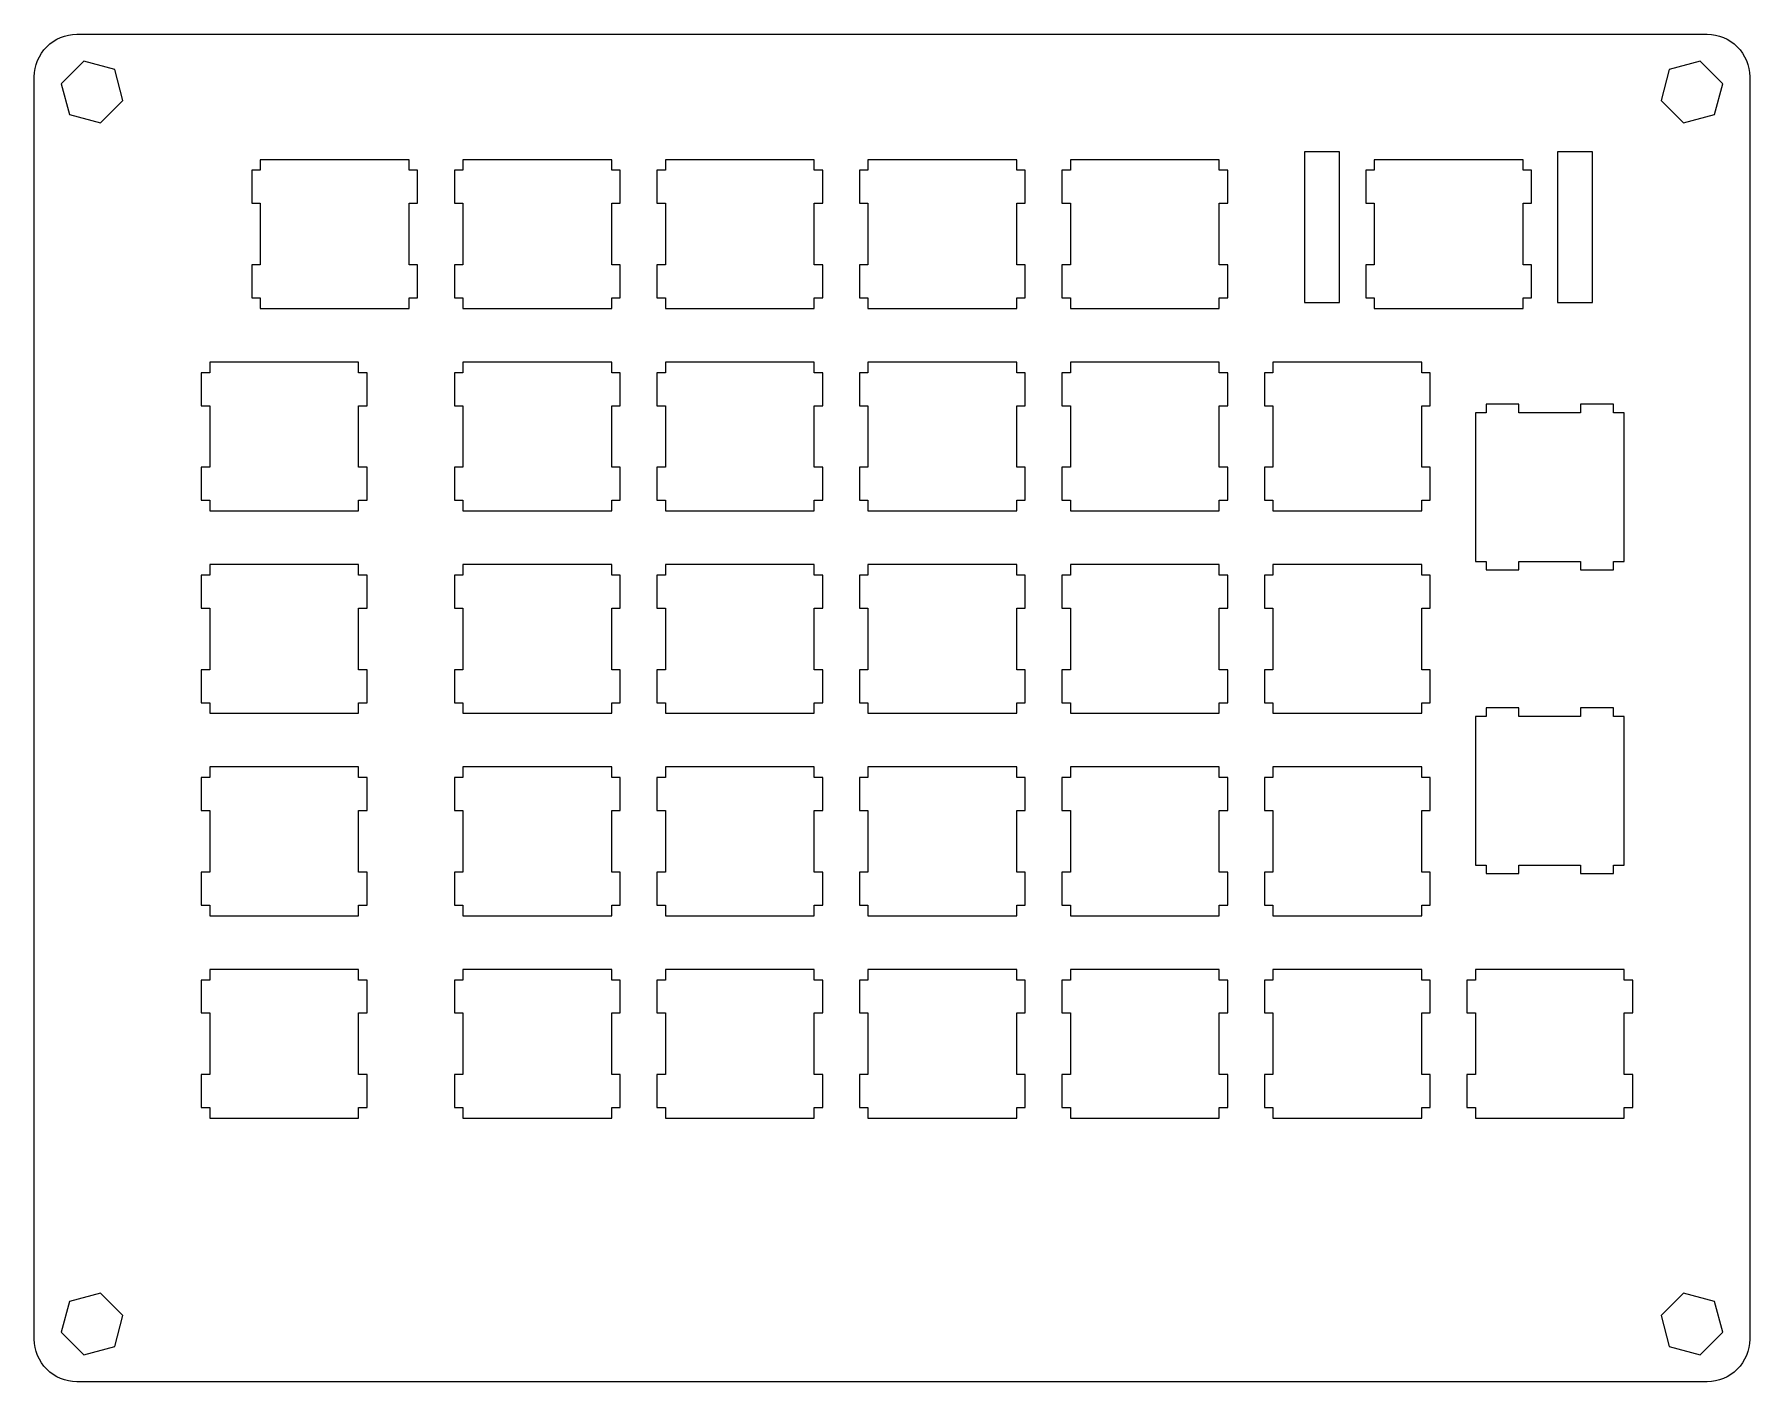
# Model space of a CAD drawing. Header units: millimetres. Extents: x -5 to 156, y -3 to 124.
import ezdxf

# ---------------------------------------------------------------- set-up
doc = ezdxf.new("R2010")
doc.units = ezdxf.units.MM
doc.layers.get('0').update_dxf_attribs({"linetype": 'CONTINUOUS'})

msp = doc.modelspace()

# ---------------------------------------------------------------- linework, layer by layer
msp.add_lwpolyline([(-5.49, 1.03), (-5.49, 119.83), (-5.49, 119.83, -0.414214), (-1.49, 123.83), (-1.49, 123.83), (151.87, 123.83, -0.414214), (155.87, 119.83), (155.87, 1.03, -0.414214), (151.87, -2.97), (-1.49, -2.97, -0.414214)], format="xyb", close=True)
for points in [[(-2.95, 119.17), (-2.18, 116.27), (0.72, 115.49), (2.85, 117.61), (2.07, 120.51), (-0.83, 121.29)], [(148.31, 120.51), (147.53, 117.61), (149.66, 115.49), (152.56, 116.27), (153.33, 119.17), (151.21, 121.29)], [(14.97, 111.03), (14.97, 107.93), (15.77, 107.93), (15.77, 102.13), (14.97, 102.13), (14.97, 99.03), (15.77, 99.03), (15.77, 98.03), (29.77, 98.03), (29.77, 99.03), (30.57, 99.03), (30.57, 102.13), (29.77, 102.13), (29.77, 107.93), (30.57, 107.93), (30.57, 111.03), (29.77, 111.03), (29.77, 112.03), (15.77, 112.03), (15.77, 111.03)], [(34.02, 102.13), (34.02, 99.03), (34.82, 99.03), (34.82, 98.03), (48.82, 98.03), (48.82, 99.03), (49.62, 99.03), (49.62, 102.13), (48.82, 102.13), (48.82, 107.93), (49.62, 107.93), (49.62, 111.03), (48.82, 111.03), (48.82, 112.03), (34.82, 112.03), (34.82, 111.03), (34.02, 111.03), (34.02, 107.93), (34.82, 107.93), (34.82, 102.13)], [(67.87, 112.03), (53.87, 112.03), (53.87, 111.03), (53.07, 111.03), (53.07, 107.93), (53.87, 107.93), (53.87, 102.13), (53.07, 102.13), (53.07, 99.03), (53.87, 99.03), (53.87, 98.03), (67.87, 98.03), (67.87, 99.03), (68.67, 99.03), (68.67, 102.13), (67.87, 102.13), (67.87, 107.93), (68.67, 107.93), (68.67, 111.03), (67.87, 111.03)], [(72.12, 107.93), (72.92, 107.93), (72.92, 102.13), (72.12, 102.13), (72.12, 99.03), (72.92, 99.03), (72.92, 98.03), (86.92, 98.03), (86.92, 99.03), (87.72, 99.03), (87.72, 102.13), (86.92, 102.13), (86.92, 107.93), (87.72, 107.93), (87.72, 111.03), (86.92, 111.03), (86.92, 112.03), (72.92, 112.03), (72.92, 111.03), (72.12, 111.03)], [(91.97, 107.93), (91.97, 102.13), (91.17, 102.13), (91.17, 99.03), (91.97, 99.03), (91.97, 98.03), (105.97, 98.03), (105.97, 99.03), (106.77, 99.03), (106.77, 102.13), (105.97, 102.13), (105.97, 107.93), (106.77, 107.93), (106.77, 111.03), (105.97, 111.03), (105.97, 112.03), (91.97, 112.03), (91.97, 111.03), (91.17, 111.03), (91.17, 107.93)], [(117.3, 112.78), (113.99, 112.78), (113.99, 98.58), (117.3, 98.58)], [(134.55, 98.03), (134.55, 99.03), (135.35, 99.03), (135.35, 102.13), (134.55, 102.13), (134.55, 107.93), (135.35, 107.93), (135.35, 111.03), (134.55, 111.03), (134.55, 112.03), (120.54, 112.03), (120.54, 111.03), (119.75, 111.03), (119.75, 107.93), (120.54, 107.93), (120.54, 102.13), (119.75, 102.13), (119.75, 99.03), (120.54, 99.03), (120.54, 98.03)], [(137.8, 112.78), (137.8, 98.58), (141.1, 98.58), (141.1, 112.78)], [(25.81, 79.98), (25.81, 83.08), (25.01, 83.08), (25.01, 88.88), (25.81, 88.88), (25.81, 91.98), (25.01, 91.98), (25.01, 92.98), (11.01, 92.98), (11.01, 91.98), (10.21, 91.98), (10.21, 88.88), (11.01, 88.88), (11.01, 83.08), (10.21, 83.08), (10.21, 79.98), (11.01, 79.98), (11.01, 78.98), (25.01, 78.98), (25.01, 79.98)], [(34.82, 91.98), (34.02, 91.98), (34.02, 88.88), (34.82, 88.88), (34.82, 83.08), (34.02, 83.08), (34.02, 79.98), (34.82, 79.98), (34.82, 78.98), (48.82, 78.98), (48.82, 79.98), (49.62, 79.98), (49.62, 83.08), (48.82, 83.08), (48.82, 88.88), (49.62, 88.88), (49.62, 91.98), (48.82, 91.98), (48.82, 92.98), (34.82, 92.98)], [(68.67, 79.98), (68.67, 83.08), (67.87, 83.08), (67.87, 88.88), (68.67, 88.88), (68.67, 91.98), (67.87, 91.98), (67.87, 92.98), (53.87, 92.98), (53.87, 91.98), (53.07, 91.98), (53.07, 88.88), (53.87, 88.88), (53.87, 83.08), (53.07, 83.08), (53.07, 79.98), (53.87, 79.98), (53.87, 78.98), (67.87, 78.98), (67.87, 79.98)], [(72.12, 83.08), (72.12, 79.98), (72.92, 79.98), (72.92, 78.98), (86.92, 78.98), (86.92, 79.98), (87.72, 79.98), (87.72, 83.08), (86.92, 83.08), (86.92, 88.88), (87.72, 88.88), (87.72, 91.98), (86.92, 91.98), (86.92, 92.98), (72.92, 92.98), (72.92, 91.98), (72.12, 91.98), (72.12, 88.88), (72.92, 88.88), (72.92, 83.08)], [(105.97, 79.98), (106.77, 79.98), (106.77, 83.08), (105.97, 83.08), (105.97, 88.88), (106.77, 88.88), (106.77, 91.98), (105.97, 91.98), (105.97, 92.98), (91.97, 92.98), (91.97, 91.98), (91.17, 91.98), (91.17, 88.88), (91.97, 88.88), (91.97, 83.08), (91.17, 83.08), (91.17, 79.98), (91.97, 79.98), (91.97, 78.98), (105.97, 78.98)], [(125.02, 78.98), (125.02, 79.98), (125.82, 79.98), (125.82, 83.08), (125.02, 83.08), (125.02, 88.88), (125.82, 88.88), (125.82, 91.98), (125.02, 91.98), (125.02, 92.98), (111.02, 92.98), (111.02, 91.98), (110.22, 91.98), (110.22, 88.88), (111.02, 88.88), (111.02, 83.08), (110.22, 83.08), (110.22, 79.98), (111.02, 79.98), (111.02, 78.98)], [(130.07, 74.22), (131.07, 74.22), (131.07, 73.42), (134.17, 73.42), (134.17, 74.22), (139.97, 74.22), (139.97, 73.42), (143.07, 73.42), (143.07, 74.22), (144.07, 74.22), (144.07, 88.22), (143.07, 88.22), (143.07, 89.02), (139.97, 89.02), (139.97, 88.22), (134.17, 88.22), (134.17, 89.02), (131.07, 89.02), (131.07, 88.22), (130.07, 88.22)], [(11.01, 72.93), (10.21, 72.93), (10.21, 69.83), (11.01, 69.83), (11.01, 64.03), (10.21, 64.03), (10.21, 60.93), (11.01, 60.93), (11.01, 59.93), (25.01, 59.93), (25.01, 60.93), (25.81, 60.93), (25.81, 64.03), (25.01, 64.03), (25.01, 69.83), (25.81, 69.83), (25.81, 72.93), (25.01, 72.93), (25.01, 73.93), (11.01, 73.93)], [(34.82, 72.93), (34.02, 72.93), (34.02, 69.83), (34.82, 69.83), (34.82, 64.03), (34.02, 64.03), (34.02, 60.93), (34.82, 60.93), (34.82, 59.93), (48.82, 59.93), (48.82, 60.93), (49.62, 60.93), (49.62, 64.03), (48.82, 64.03), (48.82, 69.83), (49.62, 69.83), (49.62, 72.93), (48.82, 72.93), (48.82, 73.93), (34.82, 73.93)], [(67.87, 72.93), (67.87, 73.93), (53.87, 73.93), (53.87, 72.93), (53.07, 72.93), (53.07, 69.83), (53.87, 69.83), (53.87, 64.03), (53.07, 64.03), (53.07, 60.93), (53.87, 60.93), (53.87, 59.93), (67.87, 59.93), (67.87, 60.93), (68.67, 60.93), (68.67, 64.03), (67.87, 64.03), (67.87, 69.83), (68.67, 69.83), (68.67, 72.93)], [(87.72, 60.93), (87.72, 64.03), (86.92, 64.03), (86.92, 69.83), (87.72, 69.83), (87.72, 72.93), (86.92, 72.93), (86.92, 73.93), (72.92, 73.93), (72.92, 72.93), (72.12, 72.93), (72.12, 69.83), (72.92, 69.83), (72.92, 64.03), (72.12, 64.03), (72.12, 60.93), (72.92, 60.93), (72.92, 59.93), (86.92, 59.93), (86.92, 60.93)], [(91.97, 59.93), (105.97, 59.93), (105.97, 60.93), (106.77, 60.93), (106.77, 64.03), (105.97, 64.03), (105.97, 69.83), (106.77, 69.83), (106.77, 72.93), (105.97, 72.93), (105.97, 73.93), (91.97, 73.93), (91.97, 72.93), (91.17, 72.93), (91.17, 69.83), (91.97, 69.83), (91.97, 64.03), (91.17, 64.03), (91.17, 60.93), (91.97, 60.93)], [(111.02, 60.93), (111.02, 59.93), (125.02, 59.93), (125.02, 60.93), (125.82, 60.93), (125.82, 64.03), (125.02, 64.03), (125.02, 69.83), (125.82, 69.83), (125.82, 72.93), (125.02, 72.93), (125.02, 73.93), (111.02, 73.93), (111.02, 72.93), (110.22, 72.93), (110.22, 69.83), (111.02, 69.83), (111.02, 64.03), (110.22, 64.03), (110.22, 60.93)], [(139.97, 44.84), (143.07, 44.84), (143.07, 45.64), (144.07, 45.64), (144.07, 59.64), (143.07, 59.64), (143.07, 60.44), (139.97, 60.44), (139.97, 59.64), (134.17, 59.64), (134.17, 60.44), (131.07, 60.44), (131.07, 59.64), (130.07, 59.64), (130.07, 45.64), (131.07, 45.64), (131.07, 44.84), (134.17, 44.84), (134.17, 45.64), (139.97, 45.64)], [(11.01, 44.98), (10.21, 44.98), (10.21, 41.88), (11.01, 41.88), (11.01, 40.88), (25.01, 40.88), (25.01, 41.88), (25.81, 41.88), (25.81, 44.98), (25.01, 44.98), (25.01, 50.78), (25.81, 50.78), (25.81, 53.88), (25.01, 53.88), (25.01, 54.88), (11.01, 54.88), (11.01, 53.88), (10.21, 53.88), (10.21, 50.78), (11.01, 50.78)], [(34.82, 44.98), (34.02, 44.98), (34.02, 41.88), (34.82, 41.88), (34.82, 40.88), (48.82, 40.88), (48.82, 41.88), (49.62, 41.88), (49.62, 44.98), (48.82, 44.98), (48.82, 50.78), (49.62, 50.78), (49.62, 53.88), (48.82, 53.88), (48.82, 54.88), (34.82, 54.88), (34.82, 53.88), (34.02, 53.88), (34.02, 50.78), (34.82, 50.78)], [(53.07, 41.88), (53.87, 41.88), (53.87, 40.88), (67.87, 40.88), (67.87, 41.88), (68.67, 41.88), (68.67, 44.98), (67.87, 44.98), (67.87, 50.78), (68.67, 50.78), (68.67, 53.88), (67.87, 53.88), (67.87, 54.88), (53.87, 54.88), (53.87, 53.88), (53.07, 53.88), (53.07, 50.78), (53.87, 50.78), (53.87, 44.98), (53.07, 44.98)], [(86.92, 50.78), (87.72, 50.78), (87.72, 53.88), (86.92, 53.88), (86.92, 54.88), (72.92, 54.88), (72.92, 53.88), (72.12, 53.88), (72.12, 50.78), (72.92, 50.78), (72.92, 44.98), (72.12, 44.98), (72.12, 41.88), (72.92, 41.88), (72.92, 40.88), (86.92, 40.88), (86.92, 41.88), (87.72, 41.88), (87.72, 44.98), (86.92, 44.98)], [(91.17, 50.78), (91.97, 50.78), (91.97, 44.98), (91.17, 44.98), (91.17, 41.88), (91.97, 41.88), (91.97, 40.88), (105.97, 40.88), (105.97, 41.88), (106.77, 41.88), (106.77, 44.98), (105.97, 44.98), (105.97, 50.78), (106.77, 50.78), (106.77, 53.88), (105.97, 53.88), (105.97, 54.88), (91.97, 54.88), (91.97, 53.88), (91.17, 53.88)], [(125.82, 41.88), (125.82, 44.98), (125.02, 44.98), (125.02, 50.78), (125.82, 50.78), (125.82, 53.88), (125.02, 53.88), (125.02, 54.88), (111.02, 54.88), (111.02, 53.88), (110.22, 53.88), (110.22, 50.78), (111.02, 50.78), (111.02, 44.98), (110.22, 44.98), (110.22, 41.88), (111.02, 41.88), (111.02, 40.88), (125.02, 40.88), (125.02, 41.88)], [(25.01, 31.73), (25.81, 31.73), (25.81, 34.83), (25.01, 34.83), (25.01, 35.83), (11.01, 35.83), (11.01, 34.83), (10.21, 34.83), (10.21, 31.73), (11.01, 31.73), (11.01, 25.93), (10.21, 25.93), (10.21, 22.83), (11.01, 22.83), (11.01, 21.83), (25.01, 21.83), (25.01, 22.83), (25.81, 22.83), (25.81, 25.93), (25.01, 25.93)], [(34.82, 31.73), (34.82, 25.93), (34.02, 25.93), (34.02, 22.83), (34.82, 22.83), (34.82, 21.83), (48.82, 21.83), (48.82, 22.83), (49.62, 22.83), (49.62, 25.93), (48.82, 25.93), (48.82, 31.73), (49.62, 31.73), (49.62, 34.83), (48.82, 34.83), (48.82, 35.83), (34.82, 35.83), (34.82, 34.83), (34.02, 34.83), (34.02, 31.73)], [(68.67, 31.73), (68.67, 34.83), (67.87, 34.83), (67.87, 35.83), (53.87, 35.83), (53.87, 34.83), (53.07, 34.83), (53.07, 31.73), (53.87, 31.73), (53.87, 25.93), (53.07, 25.93), (53.07, 22.83), (53.87, 22.83), (53.87, 21.83), (67.87, 21.83), (67.87, 22.83), (68.67, 22.83), (68.67, 25.93), (67.87, 25.93), (67.87, 31.73)], [(86.92, 34.83), (86.92, 35.83), (72.92, 35.83), (72.92, 34.83), (72.12, 34.83), (72.12, 31.73), (72.92, 31.73), (72.92, 25.93), (72.12, 25.93), (72.12, 22.83), (72.92, 22.83), (72.92, 21.83), (86.92, 21.83), (86.92, 22.83), (87.72, 22.83), (87.72, 25.93), (86.92, 25.93), (86.92, 31.73), (87.72, 31.73), (87.72, 34.83)], [(106.77, 31.73), (106.77, 34.83), (105.97, 34.83), (105.97, 35.83), (91.97, 35.83), (91.97, 34.83), (91.17, 34.83), (91.17, 31.73), (91.97, 31.73), (91.97, 25.93), (91.17, 25.93), (91.17, 22.83), (91.97, 22.83), (91.97, 21.83), (105.97, 21.83), (105.97, 22.83), (106.77, 22.83), (106.77, 25.93), (105.97, 25.93), (105.97, 31.73)], [(110.22, 34.83), (110.22, 31.73), (111.02, 31.73), (111.02, 25.93), (110.22, 25.93), (110.22, 22.83), (111.02, 22.83), (111.02, 21.83), (125.02, 21.83), (125.02, 22.83), (125.82, 22.83), (125.82, 25.93), (125.02, 25.93), (125.02, 31.73), (125.82, 31.73), (125.82, 34.83), (125.02, 34.83), (125.02, 35.83), (111.02, 35.83), (111.02, 34.83)], [(129.27, 34.83), (129.27, 31.73), (130.07, 31.73), (130.07, 25.93), (129.27, 25.93), (129.27, 22.83), (130.07, 22.83), (130.07, 21.83), (144.07, 21.83), (144.07, 22.83), (144.87, 22.83), (144.87, 25.93), (144.07, 25.93), (144.07, 31.73), (144.87, 31.73), (144.87, 34.83), (144.07, 34.83), (144.07, 35.83), (130.07, 35.83), (130.07, 34.83)], [(-2.18, 4.59), (-2.95, 1.69), (-0.83, -0.43), (2.07, 0.35), (2.85, 3.25), (0.72, 5.37)], [(149.66, 5.37), (147.53, 3.25), (148.31, 0.35), (151.21, -0.43), (153.33, 1.69), (152.56, 4.59)]]:
    msp.add_lwpolyline(points, close=True)

doc.saveas('drawing.dxf')
